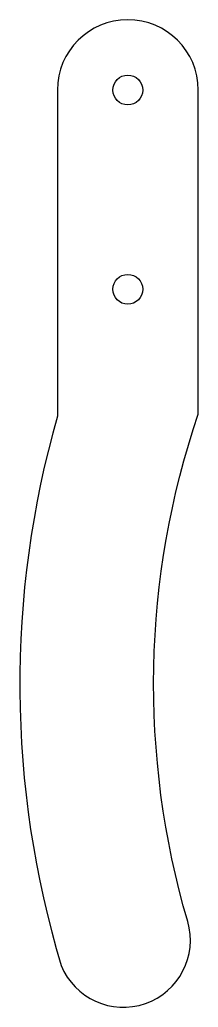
# Model space of a CAD drawing. Header units: inches. Extents: x -0.5 to 0.33, y -4.24 to 0.32.
import ezdxf

# ---------------------------------------------------------------- set-up
doc = ezdxf.new("R2010")
doc.units = ezdxf.units.IN
doc.header["$MEASUREMENT"] = 0

msp = doc.modelspace()

# ---------------------------------------------------------------- linework, layer by layer
msp.add_lwpolyline([(-0.325, 0), (-0.325, -1.5096, 0.143373), (-0.3076, -4.0499, 0.95109), (0.2766, -3.8466, -0.153907), (0.325, -1.5), (0.325, 0, 1)], format="xyb", close=True)
for centre in [(0, 0), (0, -0.922)]:
    msp.add_circle(centre, 0.0689)

doc.saveas('drawing.dxf')
